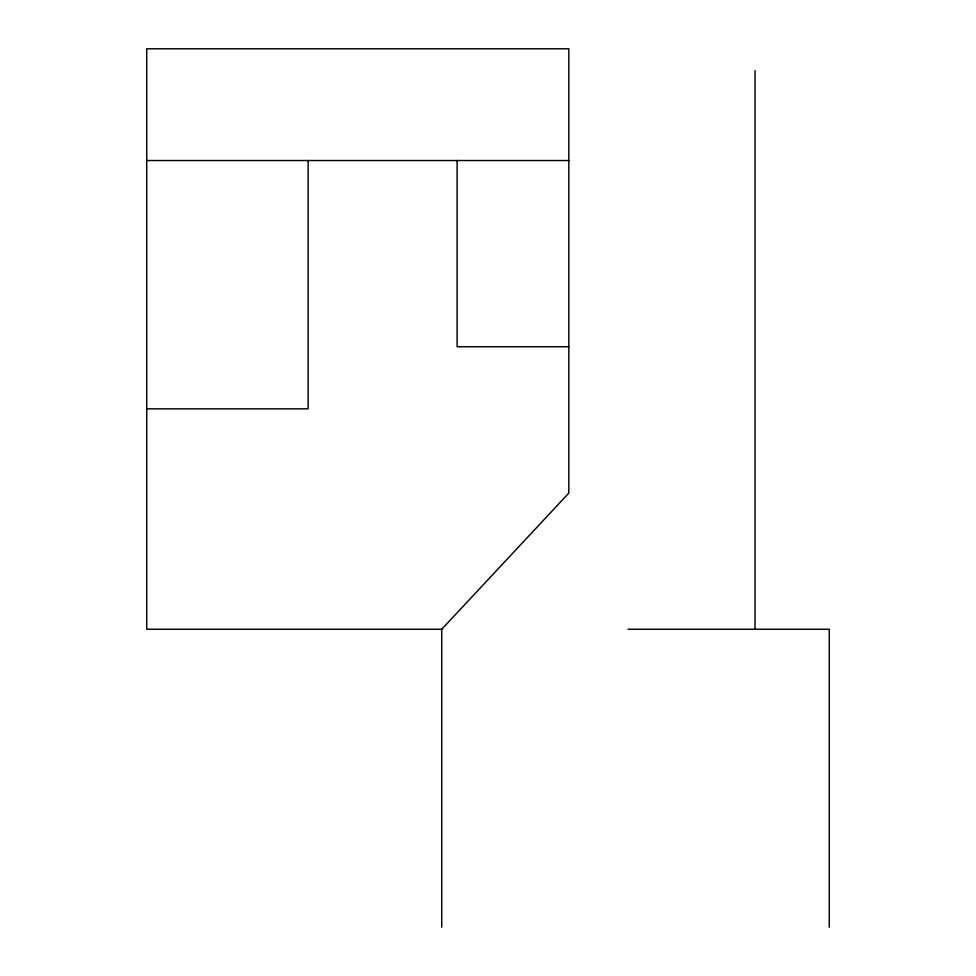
<?xml version="1.0" encoding="UTF-8"?>
<svg xmlns="http://www.w3.org/2000/svg" width="976" height="976" viewBox="0 0 976 976"><rect width="100%" height="100%" fill="white"/><g stroke="black" fill="none" stroke-linecap="round" stroke-linejoin="round"><path stroke-width="1.46" d="M441.75 629.252L568.825 493.087L568.825 48.8L146.742 48.8L146.742 629.252L441.75 629.252L441.75 927.2M146.742 160.528L568.825 160.528M568.825 346.748L457.097 346.748L457.097 160.528M146.742 408.822L308.123 408.822L308.123 160.528M627.958 629.252L829.258 629.252L829.258 927.2M755.046 70.614L755.046 629.252"/></g></svg>
